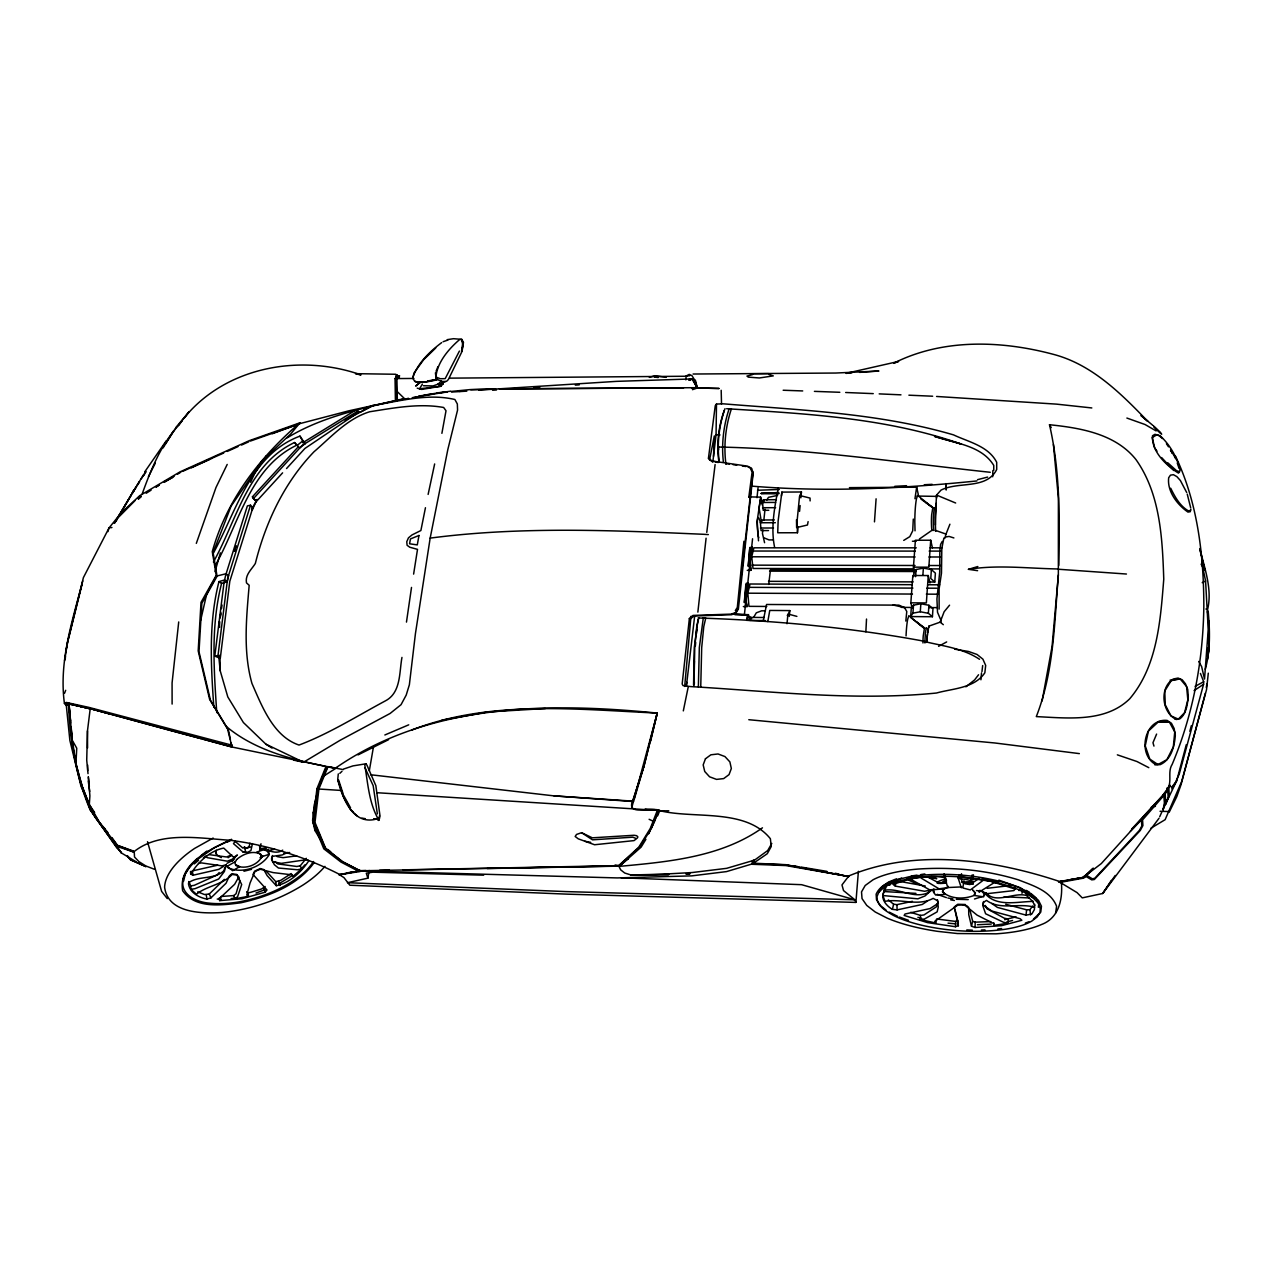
<?xml version="1.0" encoding="UTF-8"?>
<svg xmlns="http://www.w3.org/2000/svg" width="1273" height="1273" viewBox="0 0 1273 1273"><rect width="100%" height="100%" fill="white"/><g stroke="black" fill="none" stroke-linecap="round" stroke-linejoin="round"><path stroke-width="1.5" d="M1208.777 626.141L1208.65 643.597M933.857 888.745L933.125 890.416L930.468 890.288L911.579 879.754L906.694 878.784L920.904 876.27L921.111 878.068L939.06 888.84L948.274 887.52M399.642 375.806L396.921 378.447L397.319 399.658L395.394 399.977L395.044 378.542L397.797 375.726M399.467 377.063L396.142 374.692L396.062 390.461L405.307 399.404M398.688 376.044L396.094 378.59L396.651 399.977L408.522 398.529M712.8 462.338L716.062 434.666L716.492 404.034L723.621 403.843C800.574 410.161 879.054 413.073 953.541 434.889C968.562 441.97 988.564 446.107 996.695 462.306L996.695 469.53C986.448 489.85 958.474 481.162 941.033 490.089L936.578 495.086L935.162 517.22L935.639 531.35L935.416 530.348L945.998 534.103L944.741 538.447M1058.754 565.451C1059.741 518.445 1060.123 470.819 1049.493 424.736C1080.475 427.903 1115.514 433.838 1135.977 459.585C1160.403 494.051 1162.376 538.415 1163.761 579.183C1160.451 620.253 1157.523 665.922 1129.74 698.766C1105.282 722.714 1067.761 718.083 1036.302 716.604C1053.964 671.683 1054.442 622.433 1058.356 574.935L1058.388 498.109L1053.439 444.532M91.322 809.31L81.042 786.348L69.872 740.44L66.244 704.828L64.414 703.412C58.765 661.339 72.29 621.033 82.777 580.934M694.04 670.823L694.374 661.164M1208.3 673.162L1206.518 689.743L1181.694 781.431L1165.129 819.685L1150.935 828.198M396.174 379.227L396.046 394.853L397.271 400.661M685.845 379.847L686.147 376.028L689.234 374.373L691.987 375.694L695.01 380.579L697.318 388.01L692.464 389.665M948.321 886.31L947.653 887.329L943.945 874.153M172.141 730.988L90.781 708.759L66.88 703.523L90.224 708.615L87.471 730.925L86.723 760.204L88.012 773.634M992.685 476.77L992.86 470.517M796.484 519.75L796.612 527.579L807.464 525.001L808.116 521.612M983.552 901.507L983.202 905.087L991.731 911.007L1020.119 918.708L1021.869 920.268L1001.549 925.678L975.038 927.476L975.213 922.161L972.652 921.286L969.915 909.797M937.437 899.756L938.185 903.353L930.038 908.572L905.008 914.014L904.132 915.446L927.556 922.623L955.466 926.728L955.657 921.429L957.789 920.745L954.893 909.256M435.43 372.798L435.923 377.031L440.299 378.733L445.2 378.638L459.41 351.077M751.929 864.272L785.902 865.576L848.916 876.556L785.743 864.669L753.95 863.237L754.046 860.023L752.502 860.755L751.929 864.272L767.285 853.706L771.247 846.513L770.372 838.716C745.517 807.909 694.199 819.112 660.241 810.774C653.065 806.08 625.314 817.107 632.856 800.383L644.106 765.63L657.234 713.087C548.09 702.187 429.081 703.157 335.515 768.112L327.225 766.951L322.674 776.355L318.043 788.974L314.065 822.056L325.013 847.707L342.023 861.471M1061.205 880.725C1063.098 897.783 1059.582 917.928 1041.409 924.548A99.405 32.684 4.6 0 1 996.011 933.825L957.423 933.539L937.835 931.375A99.437 32.684 4.6 0 1 887.186 918.135L875.267 912.025L866.754 905.421L862.028 898.595L861.519 891.896L865.194 885.499L873.039 879.786A99.358 32.637 4.6 0 1 918.088 869.045C951.838 866.833 986.082 869.889 1018.464 879.882C1032.594 885.467 1050.591 890.702 1056.606 906.281L1055.619 913.043M1208.077 647.846L1207.425 655.436M1133.018 828.262L1164.111 794.257L1169.823 785.823L1171.717 787.287L1175.472 782.386L1179.212 774.207L1203.574 684.285L1203.685 681.755L1200.439 673.433M684.683 686.433L690.968 616.307M1034.71 904.371L1034.376 909.622L1031.782 914.094L1026.006 915.112L997.427 907.41L991.699 903.432M912.232 608.303L910.847 602.829L912.836 575.507L928.256 575.555L929.99 583.002M914.794 572.755L913.441 567.153L915.398 540.245L930.706 540.229L932.425 547.836M913.298 519.066L912.709 530.809L909.797 536.649L903.735 540.389M936.26 503.281L935.384 524.937M219.131 627.382L219.513 621.479L219.593 627.398M697.859 612.122L706.085 538.208M932.425 616.737L932.966 608.749L928.924 605.28L920.856 603.768L913.521 605.168L911.261 608.605L910.688 616.578L932.425 616.737L928.367 613.284L920.284 611.772L912.932 613.156L910.688 616.578M928.892 582L934.78 582.032L935.384 573.136L931.375 569.588L923.371 568.092L916.083 569.556L913.839 573.073L913.584 576.621M928.367 613.284L928.924 605.28M931.375 569.588L930.77 578.499L934.78 582.032M920.284 611.772L920.856 603.768M922.877 575.221L923.371 568.092M72.322 741.761L68.949 703.396L70.588 720.979M912.932 613.156L913.521 605.168M915.573 576.669L916.083 569.556M926.473 641.497L928.844 626.157L940.158 622.147L943.325 624.693M926.712 642.435L927.365 634.479M713.501 456.434L714.328 435.907L709.554 459.983M955.657 921.429L936.61 918.979L935.671 922.973L920.236 919.552L920.554 915.414L923.991 914.937L936.498 906.726L937.262 903.575M940.842 622.449L941.145 618.503M630.087 855.742L618.789 866.006L359.925 870.796L339.255 874.599L343.933 877.574L349.82 885.212L567.806 894.171L855.902 902.414L858.4 871.321M750.02 559.213L750.959 570.352L747.251 570.336M719.245 461.813C716.89 444.118 718.959 425.293 725.021 408.649M343.646 862.314L359.925 870.796L617.198 877.924L691.748 875.872L726.549 871.591L753.298 863.603L753.568 860.405L726.66 868.329L692.082 872.546L662.167 874.201L630.978 874.997L624.725 873.023L620.667 869.841L618.789 866.006M980.926 679.782L981.499 672.971M979.271 878.338L969.946 884.576L965.014 883.78L963.963 881.139L963.009 886.788L961.306 887.774L958.155 878.068L961.242 876.938L961.513 873.739M65.209 659.366L65.496 656.072M1058.356 574.935L1052.071 646.429L1042.126 700.914M745.787 599.535L746.249 594.411M865.863 631.822L866.515 619.044M64.589 660.767L67.437 642.674L83.397 577.608L109.048 527.897L121.285 512.78L139.664 495.722L180.018 471.869L249.365 440.633L299.887 422.827L290.881 433.807L262.222 460.587L231.113 506.129L213.1 552.705L217.078 576.239L201.85 603.354L199.002 651.808L210.475 700.293L228.424 729.922L230.413 739.422M723.43 462.258C721.298 444.404 723.51 425.628 729.174 408.697M725.944 464.263C723.525 445.789 725.515 426.328 731.434 408.792M930.706 540.229L928.844 567.185L913.441 567.153M928.256 575.555L926.362 602.925L910.847 602.829M631.679 807.973L657.234 713.087C575.603 709.3 489.866 699.752 411.784 730.018M695.344 646.032L695.695 642.419M696.554 633.413L696.888 629.817M905.819 621.065L906.774 611.486L904.546 607.619L898.865 605.136L766.569 604.484L763.179 621.065M940.158 622.147L944.136 611.756L949.563 605.184M789.244 616.434L789.817 610.594L769.767 610.435L767.81 621.59M800.876 497.807L801.449 491.983L781.877 492.11L778.137 520.912L777.723 532.782L797.455 532.75L798.028 526.927M799.555 511.396L800.128 505.572M787 623.722L787.764 615.861L789.817 610.594M936.578 498.029L936.578 495.086L955.657 503.01M337.727 779.41L338.3 773.904M768.701 584.418L770.467 569.731L914.491 570.097M781.479 495.977L781.877 492.11M1208.045 655.452L1208.538 650.726M762.845 529.727L762.463 533.451L764.58 542.712M763.832 520.402L765.009 509.216M711.766 461.526L708.44 458.264L715.251 405.753L716.492 404.034M743.909 541.28L737.306 607.476L735.333 610.563M740.695 580.759L752.995 472.124M744.371 614.923L752.566 538.765M756.989 497.679L758.04 487.893M745.501 606.043L747.665 585.994L746.36 583.193L744.419 602.654M749.606 567.838L751.516 550.063L750.02 547.772M766.776 606.457L748.97 606.346L747.824 593.186L750.02 584.005L911.977 584.689M913.68 568.856L753.011 568.474L751.722 556.794L753.887 547.82L916.289 547.836M743.337 606.585L747.076 606.6L745.898 601.095M746.439 583.511L747.665 585.994L749.336 585.469L748.11 582.939L745.883 599.456L747.076 606.6M750.959 570.352L749.781 562.968L752.025 546.929L753.139 550.063L751.516 550.063L750.227 547.263L749.749 548.44L748.206 566.039M178.713 621.956L172.078 682.933L172.11 704.08M313.381 818.682L312.935 822.422L323.803 848.82L340.957 862.06L358.795 871.416L360.848 871.082L342.962 861.901L325.777 848.709L314.988 822.438L318.918 788.91L327.877 766.998L325.92 766.617L316.913 788.767L313.826 814.943M686.402 686.083L694.708 615.702M706.77 532.369L715.108 464.565M981.96 671.635L982.676 665.556M745.819 584.753L744.291 602.272M1026.006 915.112L1026.643 909.829L1029.921 909.67L1032.721 905.978M749.733 548.583L748.301 566.214M224.223 580.997L214.787 656.136L220.293 658.316L229.792 581.331L252.675 508.213L250.526 505.206L247.376 505.89L225.639 575.316M220.293 658.316L218.001 655.579L227.628 578.451L250.526 505.206M738.133 608.462L735.603 612.552L731.259 614.111L693.021 615.416L689.377 618.487L682.169 683.983L683.076 685.638L690.507 686.577C772.297 691.35 854.66 701.232 936.482 693.021C952.809 688.47 974.338 688.343 984.841 672.812L985.684 665.445L982.899 659.159L977.059 654.481L968.53 651.474L954.639 649.166M1038.354 907.299L1038.832 903.512L1035.904 897.911L1030.812 893.423M401.966 657.409C399.181 672.303 401.138 692.639 385.433 700.85C356.981 716.078 329.214 733.662 299.028 745.055C273.345 736.415 262.079 706.451 251.959 683.474C242.888 651.315 246.485 617.596 249.174 585.278L246.485 582.891C244.989 574.712 251.513 569.604 255.332 563.493C265.611 522.312 284.325 482.499 314.017 451.756C331.203 436.973 347.37 418.642 369.679 411.752C393.93 407.981 419.231 403.048 443.656 407.487L446.011 410.765L441.89 433.345M406.469 622.099L411.513 587.426M750.768 553.055L751.977 547.501L753.139 550.063M748.795 497.329L752.088 472.219L750.815 469.148M396.205 378.638L396.73 374.676L399.276 377.063M930.913 889.954L924.548 891.275L895.317 886.103L895.794 882.555M746.98 588.062L748.063 583.511L749.288 586.01M874.471 521.866L876.095 498.809M705.751 618.026L703.762 626.65L701.694 647.671L700.739 687.07M703.301 617.93L699.323 647.639L698.368 686.911M914.953 498.714L916.655 487.177L849.441 487.639M379.449 817.998L378.415 820.449L376.935 818.905C352.844 825.97 342.548 798.203 337.854 780.126M220.07 617.819L220.913 612.329M221.486 608.669L222.043 605.025M1021.98 893.312L1022.474 890.05L1018.686 890.479M413.614 574.107L417.512 549.363L409.779 547.231L407.105 545.29L406.755 541.741L408.458 537.858L411.991 534.946L420.886 530.523L425.453 507.72M698.813 617.93L696.745 626.475L694.772 647.384L693.96 686.418M683.315 710.891L688.279 686.656M1206.295 687.468L1206.931 683.665M973.463 874.822L972.636 879.213L971.458 879.197L972.174 874.901M855.902 902.414L854.867 899.788L565.976 891.593L347.465 882.698L367.881 878.163L369.17 870.477M363.426 408.681L372.957 405.546C399.674 401.09 427.903 393.15 454.875 399.499L457.341 403.971L457.564 410.049L447.825 449.544L430.163 538.113L415.428 633.652L409.365 684.794L406.198 695.106L401.043 704.685L390.095 713.469L340.018 740.345L303.531 762.241L293.968 760.204M369.313 770.77L373.546 746.344M220.197 617.644L220.866 613.809M927.508 632.856L928.24 629.037M686.147 685.972L686.847 682.36M1166.832 789.562L1167.182 787.796M1207.52 609.878C1212.58 589.24 1204.544 568.379 1199.787 548.52M65.925 651.139L67.946 641.051M325.013 847.229L314.956 830.521L313.381 812.858L318.345 788.544L324.535 772.202L328.116 766.585M428.126 494.417L434.65 463.945M200.688 620.237L206.799 593.536L216.251 576.16L225.989 573.757L228.599 575.539L227.246 581.745L221.597 583.368C210.697 625.679 213.912 669.518 216.76 712.625M325.061 766.219L231.988 747.012L227.581 728.999L209.615 699.354L198.19 650.869L201.007 602.368L216.283 575.269L212.273 551.67C226.578 500.003 259.787 457.23 299.887 422.827M412.85 378.352L413.932 373.1L423.67 359.702L435.764 347.959M227.246 581.745L224.621 579.979L218.972 581.602C208.422 622.688 210.92 665.27 213.832 707.151M778.296 488.116C774.509 507.37 770.595 528.104 774.62 547.374M224.621 579.979L225.989 573.757M252.468 843.601L250.924 850.571L247.837 852.21L243.127 852.226M927.571 900.95L922.273 904.466L897.099 909.893L892.421 909.352L893.598 904.228L888.363 899.916M183.63 881.075L185.301 873.899L189.932 866.356L197.204 858.463M975.038 927.476L971.49 926.219L972.652 921.286M68.392 639.173L81.933 584.753M958.155 878.068L958.983 874.631M746.901 619.569L748.524 616.307L750.052 620.444L765.28 620.54M650.63 741.188L657.234 713.087L644.106 765.63L634.129 799.683M318.091 789.419L314.176 805.22L312.585 820.48L314.956 830.521M746.71 618.583L747.649 614.827L750.386 617.31M249.969 843.187L249.031 846.847L245.928 848.407L244.575 847.006L242.825 848.057L234.391 840.673M68.567 704.574L67.644 703.142L65.353 704.16L66.323 705.56L68.567 704.574L67.644 703.142L90.16 708.838L68.806 703.619L68.44 704.796C70.222 740.743 75.982 776.53 90.112 809.787L117.068 848.232L118.214 848.884L117.896 846.688L134.111 852.194L117.339 845.574L117.705 847.834L116.973 847.372L90.463 810.026C80.279 783.547 72.338 755.589 71.002 726.915M1190.891 509.184L1190.239 511.714L1187.948 512.08C1177.239 504.681 1167.007 491.362 1168.678 477.741L1170.46 475.147L1173.42 474.702L1176.873 476.627L1180.389 480.542L1186.707 492.524M1207.568 659.239L1208.793 649.946L1208.65 620.572M234.55 551.257L236.014 545.64L234.518 550.923M313.381 812.858L315.863 803.327M1163.14 809.071L1176.698 780.795L1186.293 744.641M1189.841 731.323L1191.353 725.61M1205.356 693.196L1181.058 784.645L1176.809 796.596L1169.314 811.967M376.935 818.905L373.689 818.714M892.421 909.352C886.326 905.93 879.563 898.101 884.496 890.989L886.835 885.228L890.018 885.053M224.891 867.247L223.953 870.684C214.485 879.929 199.018 875.394 188.659 882.65L188.484 883.939C189.932 892.771 198.906 897.56 206.894 899.104L210.936 897.879L226.053 883.239L229.442 875.872L231.797 873.787L236.667 874.424L238.703 877.097L234.63 884.305L219.115 898.833L219.72 900.616L241.918 898.77L265.245 892.166L266.98 889.954L253.009 874.471L254.6 871.162L260.265 868.552L263.782 869.57L267.123 875.585L276.289 885.706C289.687 883.001 301.462 871.925 308.878 860.675L306.618 859.657L281.349 863.349L272.804 861.773L271.547 858.75L272.47 855.52M215.01 571.72L220.388 552.864M260.997 843.776L259.772 850.109L261.124 849.027C268.269 849.489 275.764 855.09 282.717 850.141M1163.061 794.909L1164.986 792.315M906.058 635.911A28.77 3.787 -89.5 0 1 907.665 619.378L908.842 615.671L924.421 628.432L923.227 635.943A13.032 1.639 -89.5 0 0 922.957 642.976M895.317 886.103L893.312 884.464L894.744 879.579M764.261 617.516L750.959 617.405L750.052 620.412L746.63 620.349M107.919 531.621L109.048 527.897M1205.276 669.296C1210.528 650.423 1209.939 630.183 1208.157 610.865M774.334 519.941L761.286 519.989L760.427 522.757L761.063 530.57L768.526 530.57M441.651 342.628C429.606 351.682 417.178 363.632 412.643 378.129L414.775 381.279C418.117 385.608 454.206 375.837 427.68 381.009M370.634 774.748L554.01 795.88L632.824 801.131L644.106 765.63M768.781 510.298L763.211 510.314L762.575 502.485L763.434 499.764L776.419 499.7M915.032 530.825L914.81 521.755A28.054 3.596 -89.9 0 1 916.512 498.586L917.626 495.388L932.807 507.768L931.661 514.722A12.714 1.544 -89.9 0 0 931.852 530.364L919.361 539.068M920.236 919.552L924.437 919.026L937.167 911.85L938.249 907.076L937.533 900.711L933.125 898.372C918.263 906.631 900.743 898.404 885.021 901.332L882.905 895.54L884.162 890.479M943.866 538.065L941.813 548.504L941.479 573.2L939.108 588.953L939.124 609.099M135.575 488.132L132.408 492.953L133.108 490.917M196.313 543.38L215.996 487.479L227.199 464.422M142.258 493.733C150.707 470.262 160.446 446.091 176.995 427.107M318.345 788.544L322.801 776.61L337.393 767.364M64.573 693.212L65.687 690.3M223.587 866.324L218.765 869.348L193.21 875.188L190.695 874.137C197.776 862.298 209.997 850.666 223.746 848.089L233.039 856.824L234.566 856.57M651.521 828.102L654.943 819.271M656.311 815.722L658.364 810.424L376.903 792.713M654.417 821.785L658.73 810.79L648.594 833.783L654.417 821.785L649.119 819.303M945.998 534.103L949.913 524.205M657.632 815.834L659.78 810.455L657.345 810.408L650.264 828.484L638.775 847.182L618.217 865.99M436.066 371.27L437.944 366.688M1156.6 734.075L1152.972 742.716L1153.959 746.105M883.876 890.209L886.103 885.085L901.634 877.988M963.963 881.139L962.515 882.762L960.431 876.19M1159.719 816.709L1161.772 812.126M252.229 510.091L257.082 499.43L251.513 509.661M250.59 482.228L254.711 473.238L266.359 455.766M213.418 562.014C236.555 520.752 247.789 464.693 294.493 442.527L299.632 447.953L305.059 443.704L299.967 436.114C249.969 454.732 235.982 512.558 212.591 554.551M214.819 566.278C238.608 524.683 249.556 467.7 296.816 445.168L294.493 442.527M132.408 492.953L143.769 474.352M148.448 476.627L155.338 463.117M163.087 447.921L173.494 430.942M724.273 410.383C718.418 426.726 716.317 445.104 718.99 462.417M232.402 861.105L234.359 857.413L237.399 854.979L232.561 859.132L227.358 861.2L207.197 857.652L205.796 856.013L203.378 857.922M787.287 615.575L788.098 614.032L796.882 616.387M637.264 838.095L637.884 836.934L636.659 835.693L634.018 835.263L592.295 837.825L581.602 832.701L576.526 834.436L575.173 836.488L578.276 838.843L594.571 844.747L634.018 840.61L636.532 838.7L632.84 837.173L592.486 839.83L581.602 832.701M260.822 858.082L262.158 855.647M749.176 496.868L760.649 497.138L757.101 521.484L758.501 540.802M165.172 444.325L175.531 428.38M114.729 523.076L131.501 494.338M771.788 843.426L767.699 850.555L753.982 860.548M879.038 891.927L882.141 886.613L888.697 881.966L896.749 878.752M115.891 520.482L139.139 482.053M115.811 521.357L131.437 494.624M753.584 617.437L756.321 612.822L761.636 610.817L765.232 610.849M766.68 500.289L768.462 497.329L777.596 495.42M645.904 839.321L641.115 847.134L628.226 858.527M1171.765 788.83L1176.698 780.795M648.641 832.765L639.969 846.752L634.32 851.892M422.413 384.128L419.501 388.79L440.697 386.276L443.179 383.857L441.317 380.866M144.915 471.599L166.254 440.808M132.281 492.953L135.415 488.132M137.516 484.918L139.616 481.703M143.801 475.275L145.902 472.06M141.255 478.807L144.438 473.954M1115.228 875.474L1102.689 893.487L1082.257 897.879L1077.069 892.612L1059.216 881.823L1082.814 877.606L1092.998 868.584M314.288 862.41C297.484 885.881 268.189 896.59 241.011 902.764C221.757 905.23 195.437 909.049 182.644 890.734C177.854 863.349 211.254 848.884 231.559 839.289M1111.393 880.375L1102.689 893.487L1159.035 818.237M144.915 472.538L145.854 471.376M1014.581 885.69L1015.058 889.031L1013.929 890.591L987.402 893.646L979.43 890.464M235.25 841.294L233.484 843.649L243.302 852.162L245.546 851.573L244.575 847.006M177.695 426.582C217.397 368.613 296.163 352.287 360.45 374.692M114.172 523.123L116.527 520.021M118.882 516.918L134.906 500.75M306.332 858.304L300.237 865.799L296.848 866.483L277.832 863.921L275.127 861.678M978.555 674.754L974.625 679.893L965.873 686.831M178.841 425.102L182.262 420.647M184.553 417.671L189.12 411.72L175.849 427.473M1168.089 787.812C1171.972 781.129 1167.5 771.533 1172.178 764.357C1193.262 714.217 1203.224 660.098 1203.828 605.789C1203.733 556.285 1198.036 505.715 1177.366 460.205C1174.677 454.222 1175.95 456.53 1174.613 457.023M1140.735 820.019L1101.32 863.571L1083.991 876.811M219.195 872.546L217.078 874.997L194.212 885.34L190.743 885.897L188.802 881.505M1179.673 471.71L1178.448 473.11C1166.068 465.361 1151.46 451.469 1152.495 435.748L1154.945 434.316L1158.621 435.302L1162.424 438.533M246.644 891.768L248.076 892.914L250.701 892.309L261.554 888.984L265.134 886.485M1151.174 808.037L1154.882 803.899M929.656 890.798L927.81 892.834C914.062 899.04 899.661 888.156 885.499 890.082M298.423 446.648L252.436 496.804L253.407 498.618L256.334 501.53L282.606 472.84M286.536 468.544L304.915 448.462L359.081 411.927L356.169 409.795L302.719 442.765M253.407 498.618L302.099 445.455L357.299 411.402L359.081 411.927M983.377 896.081L985.429 893.964M1175.138 719.293L1178.352 719.118L1184.558 712.721L1187.852 699.816L1186.579 686.545L1180.119 678.907L1170.078 680.148M1093.046 868.25L1086.14 875.251L1082.193 877.543L1058.484 881.728L1060.027 882.412L1083.339 878.179L1086.315 876.636L1091.725 879.866L1094.319 879.532L1140.29 830.457L1142.915 825.572L1142.565 819.923L1163.824 795.514L1164.397 802.913L1163.029 810.121L1165.654 801.21L1165.177 793.843L1167.707 790.167L1168.153 797.471L1165.527 804.393L1169.219 795.609L1168.869 788.417L1169.998 785.059L1164.174 793.827L1131.697 829.057M1093.348 868.409L1086.49 875.331L1092.409 878.831L1094.796 878.259L1139.399 830.41L1141.849 825.922L1141.388 820.035L1130.408 831.094M300.237 865.799L301.606 868.918L292.981 876.349L291.772 874.806L273.106 872.594L260.456 869.268L257.512 870.255L254.775 871.878L250.065 882.969L246.787 894.983L248.521 896.303L234.869 898.818L233.818 895.571L236.046 893.741L239.785 881.011L238.369 876.476M197.729 891.864L204.492 894.537L209.281 893.996L224.366 879.372M801.449 491.983L799.508 496.581L797.121 520.848L797.455 532.75M138.566 498.936L141.223 496.406L138.343 498.984M339.811 773.363L341.991 771.295M137.675 498.189L140.444 495.643M932.329 889.429L925.025 895.937L917.881 898.833L882.905 895.54M259.485 845.94L260.058 848.98L260.997 848.136M625.361 861.073L619.633 866.133L487.193 868.536M420.01 382.425L415.635 386.085L419.772 382.759M194.244 863.906L198.572 860.341M297.309 445.311L302.672 440.983L299.967 436.114M234.869 898.818L237.605 896.653L241.695 884.528L237.017 875.108L232.147 874.471C222.552 884.783 206.942 885.753 196.392 894.235L190.902 889.318L190.743 885.897M885.801 886.04L886.835 885.228M201.357 855.281L206.91 851.048M983.202 880.311L970.344 889.954L962.961 887.997M228.106 857.731L231.145 855.488M762.463 827.816C721.823 856.729 669.821 861.694 621.558 866.165L615.082 865.019M339.286 874.265C305.663 857.063 268.046 845.033 230.142 840.26C199.065 838.302 160.398 830.967 134.333 851.398L117.402 845.272L102.015 826.257M1194.074 690.618L1203.574 684.285M146.14 493.288L151.073 490.169M164.312 482.276L174.21 476.229M177.52 474.208L180.814 472.188M278.66 883.923L291.31 876.206M1156.839 434.809L1152.224 437.562L1154.675 447.905L1156.966 451.119M1033.469 919.074L1040.773 912.105L1041.457 906.265L1038.513 900.409L1031.942 894.617A83.095 28.69 3.6 0 0 993.672 879.945C965.952 873.851 937.103 872.61 909.017 876.779C897.306 879.914 881.728 881.728 876.126 894.171L876.508 899.772L880.391 905.58L886.103 910.131M345.015 420.185L372.798 405.562M234.837 861.916L227.724 865.99L228.153 867.359L232.641 870.684L239.706 866.627L235.998 864.86M893.312 884.464C909.145 878.402 927.635 874.28 944.343 877.638M64.414 703.412L66.196 702.425L88.728 707.342L232.338 745.31M1157.953 764.532L1166.895 759.679L1173.324 746.917L1174.74 731.959L1169.266 721.839L1158.653 721.6L1148.421 731.084L1145.239 745.867L1149.805 759.106L1157.953 764.532L1154.643 764.723M938.599 646.318L946.666 641.926M287.173 437.864C320.096 417.655 358.493 409.285 395.728 400.597L403.891 399.149L398.656 400.024M1195.124 686.322L1203.685 681.755M226.928 863.365L234.121 859.577M361.118 411.736L372.957 405.546M164.201 481.878L172.698 477.47M191.411 467.796L212.225 458.264M358.031 754.905L388.567 739.677M1202.221 582.668L1205.579 580.949L1202.746 567.249L1201.107 564.146M266.63 871.575L275.78 881.648L280.633 880.391L291.183 873.564L292.981 876.349M227.103 842.153L230.556 840.482M893.678 363.219C942.704 338.427 1001.151 340.416 1053.121 354.276C1091.884 364.333 1120.924 393.452 1147.848 421.379L1140.99 415.491L1152.765 425.309M689.377 380.309L692.321 378.94L697.318 388.01L691.462 387.947M287.587 852.464L282.24 854.963L272.533 856.331L271.61 859.561L274.363 864.717L278.421 868.027L297.532 869.777L301.606 868.918M213.148 838.048L194.562 848.439A88.871 40.179 -18 0 0 164.615 887.281C167.972 913.187 201.627 913.775 221.82 912.502C250.606 909.702 278.676 900.25 303.213 884.878A88.903 40.195 -17.9 0 0 324.933 866.356M182.596 471.392L209.393 459.41M212.957 457.819L223.682 453.029M227.246 451.438L237.956 446.632M241.536 445.041L248.681 441.842M982.104 896.638L974.497 898.993M384.844 734.982L408.728 724.83M689.011 380.309L692.321 378.94L697.349 387.676L499.302 388.901L683.633 387.851M231.734 854.851L226.546 856.984L209.027 854.613M231.591 839.671L214.325 847.723L196.567 860.087A72.497 32.764 -18 0 0 183.153 879.5C179.811 894.68 197.044 902.286 209.456 903.162A72.593 32.843 -18 0 0 241.09 901.523C263.145 897.067 284.706 888.379 302.29 874.105A72.609 32.827 -17.9 0 0 313.429 861.487M893.678 363.362L898.611 361.421L846.02 373.355L851.828 372.941M272.231 433.759L299.712 423.654L349.009 410.781L394.359 400.868M256 893.025L264.864 889.763M447.253 339.652L453.474 338.698L461.781 339.366L463.467 342.421L462.051 351.364L448.382 379.513L446.743 381.184L433.011 385.926L423.4 385.735M1025.37 923.052L1028.902 921.795M250.463 441.047L299.712 423.654M618.996 865.624L403.143 869.857M443.115 341.721L447.841 340.082M343.694 769.019L352.955 765.9L365.924 763.8L366.942 765.153L375.853 785.664L379.991 815.834L379.02 820.305C369.106 804.17 367.881 783.404 364.794 765.009L365.924 763.8M955.466 926.728L958.362 925.742L957.789 920.745M1016.109 916.846L1004.668 919.679M977.6 570.67L968.451 569.333L977.839 566.533M1205.913 609.051L1206.963 608.733M649.341 377.381L654.943 375.71L666.193 377.381M977.553 479.666L987.593 477.089M337.997 780.285L343.058 795.752L350.648 809.708L353.082 811.824M274.777 849.25L269.303 850.316M938.169 883.478L946.364 881.871M243.955 871.241L251.497 869.348M245.243 848.295L250.988 846.863M110.64 527.786L111.944 527.468M244.496 848.47L248.315 847.532M360.132 870.271L359.241 870.191M1006.8 921.875L1012.56 920.49M266.216 848.041L260.058 848.98M217.778 865.179L192.143 870.955L193.21 875.188M893.598 904.228L896.94 904.657L912.407 901.332M436.146 379.625L425.739 381.852L417.639 382.202L414.584 381.057M198.524 863.492L201.389 862.887L222.011 865.879L226.148 864.749L224.382 871.496L218.67 879.006L195.055 888.665L190.902 889.318M985.318 905.437L986.83 908.683L1004.27 918.183L1008.136 918.995L1008.216 923.18L994.133 925.36L993.704 922.639M404.671 399.181L408.522 398.417M412.372 397.669L446.95 391.845M1180.119 678.907L1171.224 680.641L1164.763 690.984L1165.288 704.86L1171.001 715.951L1178.352 719.118M1190.51 510.425L1188.314 510.839C1179.88 505.938 1174.868 496.756 1170.699 488.227M1033.39 901.411C1017.509 901.507 995.884 907.617 984.602 892.834M441.874 720.2L487.448 711.989L545.369 708.536M968.451 569.333C997.411 564.671 1027.088 568.347 1056.288 568.92L1057.402 568.999M348.277 872.689L353.671 871.75M214.787 656.136L218.001 655.579M945.903 536.967L949.069 536.426L953.891 537.938M412.372 397.876L416.223 397.224M1070.418 879.579L1081.493 877.765M424.004 395.171L437.88 392.927M752.582 374.564L746.965 376.076L748.317 377.126L759.345 377.97L773.284 375.885L768.908 374.485M418.578 396.11L432.74 393.993M942.259 541.391L940.604 544.383L939.84 550.382L939.697 572.309L936.928 599.01L937.517 612.265L940.445 619.187M911.166 876.015L917.021 875.14M920.936 874.551L924.835 873.962M1058.531 569.254L1126.446 574.028M233.818 895.571L221.041 896.494M439.678 392.689L450.483 391.225M752.168 373.737L768.653 373.657M283.863 853.308L289.687 852.512M296.657 855.838L283.036 857.668L277.084 856.586M430.163 538.113C520.896 526.195 612.79 530.364 703.937 534.31L708.345 534.596M976.9 480.939C902.111 488.593 826.034 492.365 751.038 486.063M987.148 888.299L1009.871 885.594M937.039 883.08L946.507 881.998M461.781 339.366L459.553 339.605C448.382 349.263 436.448 363.171 435.812 378.574L441.317 381.486L445.375 381.439M997.857 928.956L1001.596 928.558M450.785 391.479L469.96 389.602L495.674 389.061L470.739 389.729M1059.327 881.393C992.829 859.323 914.985 848.264 848.582 876.031M698.018 619.601L694.262 647.607L693.562 684.906M1151.508 806.684L1155.423 806.366M859.577 372.384L878.943 371.016L835.74 373.037L693.069 374.023M437.371 392.784L447.221 392.164M459.028 391.4L462.974 391.161M478.712 390.143L616.546 381.359L692.321 378.94L697.318 388.01L695.376 380.213M492.556 390.238L496.502 389.984M514.228 388.886L518.175 388.647M533.928 387.676L539.832 387.31M575.301 385.114L579.247 384.876M451.692 392.036L466.809 391.145M946.157 883.16L939.951 883.526L927.158 876.683M395.044 378.542L396.921 378.447M778.821 493.749L761.031 493.463L778.742 492.508M894.776 486.318L906.567 485.697M924.278 484.742L932.138 484.329M361.15 870.621L365.94 870.509M990.68 921.588L975.213 922.161M1169.266 721.839L1159.003 722.093M977.409 924.739L991.221 924.087M686.115 873.93L690.03 873.771L686.163 873.883M668.627 874.519L630.978 874.997L668.58 874.583M757.499 490.248L779.315 489.484M981.403 930.022L985 929.911M686.418 375.885L689.616 375.79M503.599 388.886L517.443 388.583M689.377 379.004L692.321 378.94M379.64 870.271L389.443 870.095M659.796 810.885L668.771 810.79M396.094 378.59L413.932 378.447M449.624 378.145L687.054 376.235M968.244 899.597L956.309 899.279M761.031 493.463L778.805 493.351M762.575 502.485L775.591 502.421M762.591 507.736L775.607 507.688M775.352 522.71L760.427 522.757C756.13 506.161 756.974 534.294 758.835 537.779M760.442 528.024L773.507 527.993M931.852 530.364L933.793 530.364A12.714 1.544 -89.9 0 1 933.602 514.722A12.714 1.544 -89.9 0 1 935.337 507.863L933.411 507.879L925.63 502.342M772.568 539.911L769.019 539.911L764.198 537.938M912.423 541.248L916.226 541.248M930.149 547.836L942.036 547.836M752.343 551.034L915.255 551.098M929.163 551.098L941.081 551.114M751.722 556.794L915.16 556.969M928.94 556.985L940.747 556.985M752.041 565.148L915.016 565.483M928.924 565.514L940.858 565.53M929.545 568.904L939.458 568.92M749.399 569.811L751.022 569.811M769.576 571.131L915.844 571.529M768.526 581.331L913.123 581.888M927.778 584.753L939.633 584.8M748.444 587.346L912.9 588.11M926.76 588.174L936.673 588.206M747.824 593.186L912.47 594.061M926.346 594.141L938.249 594.205M901.332 607.38L911.229 607.444M929.035 607.571L936.944 607.619M395.792 374.262L355.533 373.673L360.911 375.026M917.197 496.056L936.96 496.39M735.094 614.429L748.619 614.652M734.553 614.525L747.649 614.827L731.943 614.032M961.02 886.931L947.287 887.567L943.309 889.35L942.418 891.736C950.485 899.39 964.536 899.375 974.402 895.317L975.389 892.93L973.113 890.416M483.692 875.172L372.894 872.18L366.274 873.151L367.881 878.163M722.475 447.237L724.767 447.3M1160.037 811.283L1169.33 811.553M965.3 904.498L957.757 904.276L954.289 906.917L958.362 925.742M915.939 893.375L884.194 891.561M783.166 390.238L802.706 390.938M814.418 391.368L839.814 392.291M845.67 392.498L873.246 393.628M990.283 472.283C900.313 462.704 810.519 448.939 719.802 447.062L718.115 446.998M226.148 726.342C254.202 749.94 291.167 759.424 326.445 766.473L336.311 768.128M753.298 863.603L785.855 864.876L848.47 876.445L841.978 884.926L843.522 890.575L854.867 899.788L801.592 884.687L621.113 877.781M879.182 393.882L900.966 394.837M908.89 395.187L932.648 396.221M702.632 617.946L705.003 618.041M966.796 929.942L972.365 930.181M1004.126 896.765L1028.855 897.942M698.081 617.946L699.816 618.041C773.825 620.492 847.77 627.255 920.634 640.574C940.461 645.809 962.07 647.623 979.526 659.287M936.578 396.46L1056.51 404.13L1091.82 407.949M726.676 408.713C805.491 413.709 886.438 417.655 961.529 444.182L934.525 436.368C954.75 443.29 981.578 445.343 993.752 465.425L993.767 470.389M318.043 788.974L341.578 790.469M961.242 876.938L990.776 881.314L1015.058 889.031M316.913 788.767L318.918 788.91M716.062 434.666L720.025 434.952M554.01 795.88L633.588 801.56L632.824 801.131M645.22 808.96L654.863 809.66M748.795 719.706L995.04 743.002L1079.361 753.616M948.051 923.164L955.864 923.864M718.29 462.481L715.076 462.019M1034.647 905.564L1032.721 901.411L1026.595 895.492C1013.626 891.816 996.25 904.498 985.907 892.898M262.62 848.375L265.85 848.836M654.338 376.999L658.221 377.556M929.035 877.543L936.737 878.656A36.997 12.603 4.5 0 1 931.645 876.572M725.674 463.563L729.365 464.104M733.057 464.645L736.749 465.186M742.286 465.998L745.978 466.539M976.439 890.543L982.199 891.434L984.236 894.219L983.583 896.876L974.036 895.396L975.038 892.755L972.604 889.954M793.636 865.863L797.55 866.515M801.465 867.152L826.909 871.369M361.962 818.125L365.271 818.666M963.454 881.982L973.256 883.987M947.86 898.022L952.904 898.865M950.708 899.868L954.4 900.504M961.64 881.903L972.97 883.876M899.931 881.473L925.248 886.008M584.88 841.262L590.688 842.344M982.374 878.481L998.589 882.157L994.054 882.762L979.096 892.118L980.21 890.448L982.422 891.291M335.515 768.112L343.312 769.624M1008.216 923.18L1003.522 922.273L985.604 913.759L982.947 906.105L983.297 902.462L986.495 900.409C1000.355 910.609 1019.116 902.573 1034.567 907.267M329.373 767.078L334.672 768.065M835.12 873.262L838.971 874.058M893.089 604.993L904.546 607.619M1156.823 435.016L1160.212 435.827C1169.998 444.85 1177.175 457.373 1180.119 470.358L1179.005 471.567L1176.443 470.612L1167.787 462.815M917.897 917.34L921.604 918.247M799.762 495.531L810.042 498.077L810.105 500.926M920.554 915.414L910.656 912.359M231.193 743.209L231.988 747.012L90.224 708.615L109.43 713.867M173.955 731.466L201.277 738.706M1005.686 904.244L1026.643 909.829M203.203 739.231L231.988 747.012M417.21 388.154L421.713 389.427L440.697 386.276L441.572 381.852L443.179 383.857M946.412 897.608L937.23 894.346M293.108 758.835L303.531 762.241L265.85 744.148L243.398 722.539L227.803 696.936L220.213 670.807L218.813 656.963M1117.344 754.841L1136.932 761.509L1148.803 767.667M998.875 880.136L1020.405 887.742L1034.328 898.579M1126.876 418.053L1145.111 424.546L1156.155 430.942M899.454 917.037L908.492 920.331M154.574 869.332L145.774 865.942L138.916 861.614L134.524 857L134.222 851.748L117.482 845.543L112.04 837.682M889.222 912.12L897.656 916.385M747.824 466.809L751.627 468.846M1026.34 890.464L1029.539 892.293M971.458 879.197L970.535 878.656L972.636 879.213M135.797 861.55L121.492 853.021L118.294 849.075M265.85 744.148L272.04 748.094M218.972 581.602L221.597 583.368M920.888 499L932.807 507.768M437.721 384.064L440.697 386.276L439.312 382.632M708.44 458.264L711.352 460.46L715.744 461.558L747.585 466.141L751.404 468.178L753.218 472.776L738.372 609.067L735.842 613.172L731.514 614.732L698.097 615.861L693.451 616.387L689.807 619.458L689.377 618.487M916.449 621.781L925.057 628.273L927.046 628.289A13.032 1.623 -89.5 0 0 925.216 635.959A13.048 1.623 -89.5 0 0 924.946 642.992M910.704 617.453L924.421 628.432M327.861 849.521L330.709 851.828M966.414 905.469L968.658 907.41L968.753 914.682L971.49 926.219M353.91 813.001L357.474 816.152M1153.449 425.834L1160.61 432.756M1153.784 426.726L1160.944 433.632M1154.484 427.123L1161.724 434.173M1173.754 470.533L1161.565 457.532M350.648 809.708L352.923 812.031M377.079 818.364L379.036 819.16L379.434 815.85M92.897 812.842L98.164 820.353M1028.584 892.596L1031.846 896.16M99.469 822.342L105.198 829.153M302.672 440.983L305.059 443.704M127.38 855.631L131.071 860.055L146.013 866.658L130.307 859.673L127.825 856.681M252.436 496.804L256.334 501.53M104.402 828.325L108.094 832.797M216.283 575.269L217.078 576.239M167.288 898.611L161.623 891.402L147.509 841.708M94.473 816.375L109.749 837.093M112.104 840.275L121.492 853.021L112.326 840.26M90.542 809.946L100.869 824.315M103.161 827.498L110.035 837.077M1171.685 451.692L1175.918 458.853L1174.724 456.657M932.282 889.652L933.984 892.039M356.169 409.795L357.299 411.402M94.632 812.492L89.19 804.616L82.538 787.398L75.934 763.784L76.746 748.206L72.402 740.504L75.648 761.843M1166.418 443.704L1168.519 446.839M1170.46 450.26L1172.465 453.299M750.959 617.405L751.738 618.614M1049.493 424.736L1051.227 427.601M226.228 865.115L227.612 867.486C241.393 874.456 261.522 867.55 269.319 854.501L268.094 849.298M1198.673 661.451L1201.632 666.591L1204.529 679.034L1208.236 629.642L1205.579 580.949M760.649 497.138L762.463 503.631M100.822 824.793L89.317 804.441L89.906 795.911L88.314 776.625M761.286 519.989L762.05 521.325M343.63 795.37L350.584 807.941M763.434 499.764L764.182 501.148M1170.619 449.974L1172.417 453.331M935.671 922.973L934.796 921.318L957.678 905.183L961.417 904.912L965.125 905.405L977.059 915.112L994.07 923.737L994.133 925.36M365.001 767.826L373.18 785.664L377.365 813.924M209.281 893.996L210.936 897.879M82.538 787.398L88.649 802.738M263.686 888.108L265.245 892.166M278.612 881.362L280.044 885.467M1187.248 494.131L1190.669 507.736M1177.254 462.99L1179.005 468.209M944.295 874.058L946.507 880.614M1201.744 560.597L1204.895 570.145L1200.025 550.159M338.634 779.999L343.074 793.668M928.844 626.157L929.067 627.112M916.655 487.177L918.294 494.481M762.304 505.047L760.633 498.857L759.09 507.959L760.856 518.684M89.699 791.456L88.235 781.001M1207.425 611.677L1207.982 614.986M206.258 894.808L206.894 899.104M219.322 897.783L219.72 900.616M1029.921 909.67L1030.621 914.953M248.076 892.914L248.521 896.303M1025.943 890.495L1026.595 895.492M275.78 881.648L276.289 885.706M721.186 390.286L721.52 403.843M89.349 786.459L88.394 777.469M71.129 726.835L71.861 734.648M68.822 703.603L70.636 723.032M946.316 489.15L945.903 483.597L946.173 490.057M190.504 871.448L190.695 874.137M694.056 678.35L694.406 683.41M896.94 904.657L897.099 909.893M718.545 446.584L718.609 449.942M219.99 655.022L220.213 670.807M87.471 730.925L87.566 747.983M87.662 765.041L87.694 770.722M262.922 856.124A2.832 1.289 -18.1 0 1 260.026 857.652M221.359 857.604A30.377 14.003 -17.9 0 1 215.583 852.067M216.187 854.056A30.393 13.987 -17.9 0 1 216.187 850.253M234.693 858.273A2.848 1.305 -17.8 0 1 234.709 857.238M234.964 898.117A65.146 29.502 -17.9 0 1 231.113 898.579M221.391 899.136A65.146 29.502 -17.9 0 1 217.237 899.056M304.899 864.844A65.369 29.597 -17.9 0 1 300.826 869.157M938.201 881.728A22.882 7.654 4.5 0 1 945.68 879.166M959.826 878.704A22.882 7.654 4.5 0 1 973.654 881.457M965.746 882.825A3.485 1.162 4.4 0 1 968.578 881.759A3.485 1.162 4.4 0 1 972.556 882.873A3.485 1.162 4.4 0 1 970.408 884.13M968.61 884.067A3.485 1.162 4.4 0 1 967.751 883.908M919.456 884.608A65.146 22.198 4.5 0 1 907.967 879.707M944.502 882.841A3.469 1.162 4.6 0 1 943.388 881.521A3.469 1.162 4.6 0 1 946.348 880.916M462.751 342.755L461.542 351.428L463.006 345.413L461.813 339.875L462.751 342.755M1040.327 907.856L1039.977 912.55L1037.161 916.958L1031.973 920.952A79.69 26.096 4.6 0 1 1004.556 929.354C978.205 932.934 951.249 931.486 925.248 926.028A79.658 26.081 4.6 0 1 893.073 915.223C886.072 911.182 876.715 905.978 876.938 896.685L878.863 892.166L883.239 887.997A79.753 26.16 4.6 0 1 909.67 878.736C937.358 874.376 965.793 875.919 993.131 881.775A79.785 26.176 4.6 0 1 1026.293 893.455L1033.39 898.149L1038.1 903.018L1040.327 907.856M1188.266 696.299C1187.423 704.144 1186.643 713.278 1180.119 718.672L1176.475 719.516C1161.883 713.055 1159.098 687.579 1173.292 679.018L1178.082 678.063L1182.156 679.75L1185.434 683.76L1187.725 689.425L1188.266 696.299M1175.313 735.396C1174.502 746.376 1171.16 759.822 1160.149 764.659L1155.757 764.532C1136.773 754.412 1144.475 718.131 1167.118 720.407L1171.431 723.271L1174.152 728.506L1175.313 735.396M418.976 535.472L417.289 544.892L409.572 543.794L410.447 538.94L418.976 535.472M943.675 888.92L942.784 891.577L945.282 894.362L935.703 895.078L933.539 892.325L934.032 889.652L943.675 888.92M705.449 758.772L703.173 764.898L704.733 771.486L709.57 776.801L716.54 779.394L723.685 778.599L729.047 774.605L731.339 768.526L729.89 761.906L724.942 756.56L718.036 753.966L710.875 754.809L705.449 758.772M236.587 859.577L234.853 862.823L235.839 865.497C244.511 869.745 257.241 865.465 261.697 856.936L260.774 854.263C252.881 849.982 242.857 854.056 236.587 859.577M619.776 865.513L628.432 858.527L619.776 865.513M159.236 485.029L155.927 487.113L159.268 484.981M264.227 849.584L256.637 852.083L260.313 853.897L261.411 856.856L268.969 854.358L267.585 851.526L264.227 849.584M359.718 870.827L338.92 874.806L360.339 871.448L359.718 870.827M718.99 388.472L697.238 388.01L718.99 388.472"/></g></svg>
